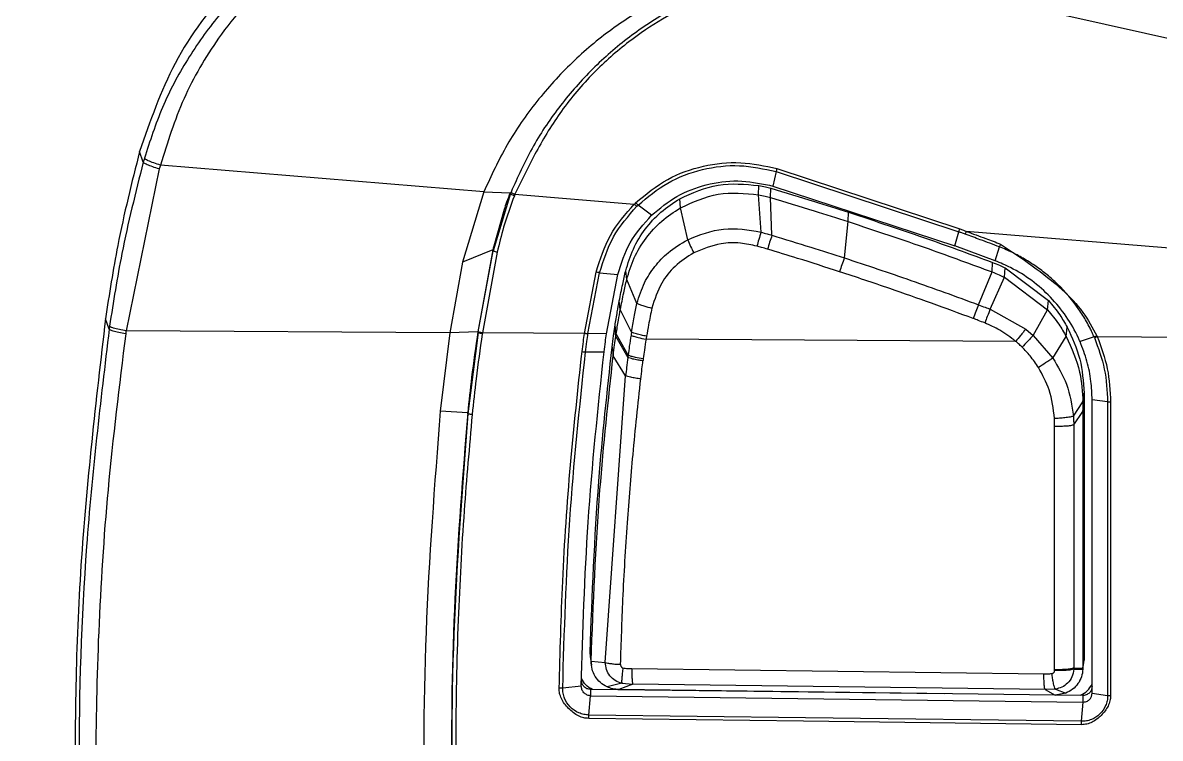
# Model space of a CAD drawing. Extents: x 527 to 611, y 788 to 934.
# Drawn here: x 571.488 to 573.957, y 806.515 to 808.068 of the extents above; entities that cross this region are included whole.
import ezdxf

# ---------------------------------------------------------------- set-up
doc = ezdxf.new("R2010")
doc.units = 0
doc.header["$MEASUREMENT"] = 0
doc.layers.add('1', color=4, linetype='Continuous')
doc.layers.add('GEOMETRY', color=4, linetype='Continuous', lineweight=25)

# ---------------------------------------------------------------- blocks, each defined once
blk = doc.blocks.new('2026_FLASH')
at = {"layer": 'GEOMETRY'}
for p, q in [((47.363, 4.6149), (46.1857, 4.8796)), ((44.6701, 4.452), (44.6623, 4.4755)), ((45.4096, 4.388), (44.7073, 4.4457)), ((44.705, 4.4375), (44.6329, 4.0858)), ((46.0441, 4.4316), (46.0372, 4.4)), ((46.044, 4.4316), (46.4406, 4.3007)), ((46.0457, 4.4382), (46.4427, 4.307)), ((46.0061, 4.3814), (46.0065, 4.4014)), ((46.0294, 4.4022), (46.0372, 4.4)), ((46.0372, 4.4), (46.4317, 4.2703)), ((45.4096, 4.388), (45.3629, 4.2348)), ((45.4096, 4.388), (45.4667, 4.3857)), ((45.4673, 4.3838), (45.4298, 4.2597)), ((45.4667, 4.3857), (45.4673, 4.3839)), ((45.477, 4.3824), (45.7361, 4.3611)), ((45.8362, 4.3529), (45.835, 4.3727)), ((46.0113, 4.3002), (46.0061, 4.3814)), ((46.0317, 4.3753), (46.0323, 4.3953)), ((46.0349, 4.2933), (46.0317, 4.3753)), ((45.4533, 4.3491), (45.4311, 4.27)), ((45.7418, 4.3562), (45.7445, 4.3588)), ((45.7737, 4.3369), (45.7444, 4.3588)), ((45.852, 4.2838), (45.8362, 4.3529)), ((46.1921, 4.2442), (46.2004, 4.323)), ((46.2004, 4.323), (46.2011, 4.3432)), ((46.4317, 4.2703), (46.4406, 4.3007)), ((47.0189, 4.2557), (46.4568, 4.3019)), ((45.4292, 4.2614), (45.3629, 4.2348)), ((45.4292, 4.2614), (45.3966, 4.0838)), ((45.3975, 4.0839), (45.4298, 4.2597)), ((45.4386, 4.2565), (45.4064, 4.0813)), ((45.4298, 4.2597), (45.4292, 4.2614)), ((46.5199, 4.2378), (46.4317, 4.2703)), ((46.5199, 4.2378), (46.5292, 4.2681)), ((45.3629, 4.2348), (45.3359, 4.0817)), ((46.513, 4.2137), (46.5138, 4.2345)), ((46.5399, 4.2021), (46.5409, 4.2229)), ((46.5409, 4.2229), (46.6352, 4.1517)), ((45.6279, 4.0799), (45.6533, 4.2134)), ((45.6356, 4.0799), (45.6608, 4.212)), ((45.6608, 4.212), (45.7002, 4.2081)), ((45.6756, 4.0793), (45.7002, 4.2081)), ((45.7197, 4.1972), (45.7175, 4.216)), ((46.4835, 4.1424), (46.513, 4.2137)), ((46.509, 4.1328), (46.5399, 4.2021)), ((46.5399, 4.2021), (46.6334, 4.1312)), ((45.7419, 4.1456), (45.7197, 4.1972)), ((45.7058, 4.1321), (45.7035, 4.151)), ((46.6334, 4.1312), (46.6352, 4.1517)), ((45.7301, 4.083), (45.7058, 4.1321)), ((46.509, 4.1328), (46.586, 4.0896)), ((46.6021, 4.0759), (46.6334, 4.1312)), ((44.5961, 4.0897), (44.5881, 4.1122)), ((45.3359, 4.0817), (44.6329, 4.0858)), ((45.3359, 4.0817), (45.3148, 3.9114)), ((45.3966, 4.0838), (45.3359, 4.0817)), ((45.3972, 4.0821), (45.3751, 3.9061)), ((45.3972, 4.0821), (45.3966, 4.0838)), ((45.3975, 4.0839), (45.3972, 4.0821)), ((45.6279, 4.0799), (45.4064, 4.0813)), ((45.6756, 4.0793), (45.6356, 4.0799)), ((45.696, 4.0739), (45.6939, 4.0941)), ((45.6968, 4.0795), (45.6943, 4.0972)), ((45.7228, 4.0334), (45.6968, 4.0795)), ((46.586, 4.0896), (46.6021, 4.0759)), ((46.6021, 4.0759), (46.6446, 4.0269)), ((46.6738, 4.0737), (46.6759, 4.094)), ((45.688, 4.0508), (45.6903, 4.0319)), ((45.696, 4.0739), (45.7221, 4.0282)), ((46.564, 4.0631), (45.7617, 4.0678)), ((46.6446, 4.0269), (46.6738, 4.0737)), ((46.7344, 4.0726), (46.7038, 4.0627)), ((46.7411, 4.0733), (46.9782, 4.0719)), ((45.6303, 4.0402), (45.6705, 4.0406)), ((45.7173, 3.9886), (45.6903, 4.0319)), ((45.7228, 4.0334), (45.7221, 4.0282)), ((45.6732, 3.3662), (45.7173, 3.9886)), ((46.6894, 3.9006), (46.71, 3.9316)), ((46.71, 3.9316), (46.7124, 3.9509)), ((46.71, 3.9316), (46.71, 3.9111)), ((46.71, 3.9111), (46.7124, 3.9304)), ((46.7124, 3.9509), (46.7124, 3.9304)), ((46.7124, 3.9304), (46.7125, 3.3737)), ((46.7637, 3.9317), (46.73, 3.9364)), ((46.73, 3.2992), (46.73, 3.9364)), ((46.7637, 3.9317), (46.7637, 3.2941)), ((46.7702, 3.9313), (46.7702, 3.2937)), ((45.3745, 3.9078), (45.3148, 3.9114)), ((45.3751, 3.9061), (45.3745, 3.9078)), ((46.6902, 3.8817), (46.71, 3.9111)), ((46.6487, 3.3501), (46.6487, 3.8782)), ((45.6424, 3.369), (45.64, 3.3883)), ((45.641, 3.3791), (45.64, 3.3883)), ((45.6404, 3.3793), (45.6429, 3.3599)), ((45.6424, 3.369), (45.6732, 3.3662)), ((46.7099, 3.3514), (46.7124, 3.3713)), ((46.71, 3.3538), (46.7125, 3.3737)), ((46.7125, 3.3737), (46.7124, 3.3713)), ((45.7306, 3.3527), (46.6253, 3.3412)), ((46.6487, 3.3485), (46.6487, 3.3501)), ((46.6902, 3.3537), (46.6901, 3.3515)), ((46.6901, 3.3515), (46.71, 3.3514)), ((46.6902, 3.3537), (46.71, 3.3538)), ((46.71, 3.3538), (46.7099, 3.3514)), ((45.6211, 3.3147), (45.5807, 3.3103)), ((45.7089, 3.3208), (45.6769, 3.3131)), ((45.7329, 3.3188), (45.7023, 3.3073)), ((45.7089, 3.3208), (45.7329, 3.3188)), ((46.628, 3.3073), (45.733, 3.3188)), ((45.6377, 3.252), (45.6411, 3.2938)), ((46.4086, 3.2982), (45.6411, 3.3075)), ((45.6411, 3.3075), (45.6411, 3.2938)), ((45.6411, 3.2938), (46.71, 3.2801)), ((46.65, 3.2951), (45.7023, 3.3073)), ((46.6502, 3.3084), (46.6281, 3.3073)), ((46.6281, 3.3073), (46.65, 3.2951)), ((46.6729, 3.2994), (46.65, 3.2951)), ((46.6502, 3.3084), (46.6729, 3.2994)), ((46.71, 3.2945), (46.6507, 3.2953)), ((46.71, 3.2945), (46.71, 3.2801)), ((46.73, 3.2992), (46.7637, 3.2941)), ((46.71, 3.2801), (46.7066, 3.2383))]:
    blk.add_line(p, q, dxfattribs=at)
at = {"layer": 'GEOMETRY', "flags": 128}
for points in [[(45.4064, 4.0813), (45.4063, 4.0802), (45.4062, 4.0794)], [(46.7404, 4.0749), (46.7408, 4.074), (46.7411, 4.0733)], [(46.7075, 3.2309), (46.1035, 3.2386), (45.6374, 3.2446)], [(46.7066, 3.2383), (46.108, 3.246), (45.6377, 3.252)]]:
    blk.add_lwpolyline(points, dxfattribs=at)
at = {"layer": 'GEOMETRY'}
for centre, radius, start, end in [((46.6141, 4.0931), 0.6128, 160.9342, 163.8878), ((46.8097, 4.0165), 0.6583, 159.7608, 162.5171), ((47.1998, 3.8472), 0.7748, 157.6022, 159.9583)]:
    blk.add_arc(centre, radius, start, end, dxfattribs=at)
for points, knots in [([(42.46, 5.3222), (42.5684, 5.4276), (42.758, 5.612), (42.9884, 5.8359), (43.1307, 5.9742), (43.2117, 6.0535), (43.2862, 6.1259), (43.3758, 6.2101), (43.5202, 6.3327), (43.7104, 6.4733), (43.9523, 6.6204), (44.206, 6.7451), (44.4702, 6.8468), (44.7423, 6.9243), (45.0192, 6.9767), (45.2275, 6.9977), (45.3676, 7.003), (45.434, 7.0043), (45.5056, 7.0047), (45.6463, 7.0048), (45.8612, 7.0046), (46.1427, 7.0048), (46.7056, 7.0049), (47.55, 7.0047), (49.0511, 7.0047), (50.6739, 7.0047), (52.175, 7.0047), (53.0194, 7.0047), (53.4607, 7.0047), (53.6718, 7.0047), (53.8125, 7.0047), (53.8761, 7.0047), (53.9231, 7.0047), (53.959, 7.0047), (53.9891, 7.0044), (54.0589, 7.0034), (54.1631, 6.9988), (54.3482, 6.9821), (54.5778, 6.946), (54.8484, 6.8786), (55.1124, 6.7875), (55.3672, 6.6733), (55.6104, 6.5372), (55.8409, 6.3798), (56.0216, 6.232), (56.1407, 6.1195), (56.1993, 6.0624), (56.2327, 6.0297), (56.2616, 6.0012), (56.3153, 5.9491), (56.4142, 5.8528), (56.5752, 5.6963), (56.7982, 5.4795), (57.0152, 5.2686), (57.2443, 5.0458), (57.5125, 4.7849), (58.0014, 4.3095), (58.4038, 3.9182), (58.672, 3.6573)], [0, 0, 0, 0, 0.025199, 0.044098, 0.053548, 0.058273, 0.062997, 0.070871, 0.078753, 0.09456, 0.110246, 0.125882, 0.141623, 0.157369, 0.172982, 0.188539, 0.192221, 0.196339, 0.199608, 0.204156, 0.219797, 0.235436, 0.251075, 0.313632, 0.376189, 0.501303, 0.584139, 0.626417, 0.642056, 0.657696, 0.661605, 0.665515, 0.668304, 0.669427, 0.6715, 0.673335, 0.681058, 0.68887, 0.704321, 0.719742, 0.735294, 0.750812, 0.766228, 0.781692, 0.797284, 0.805082, 0.80898, 0.810929, 0.812878, 0.815741, 0.82341, 0.835885, 0.853165, 0.875252, 0.886333, 0.906439, 0.937626, 1, 1, 1, 1]), ([(42.5468, 5.2329), (42.6821, 5.3645), (42.8173, 5.496), (43.0202, 5.6932), (43.0879, 5.759), (43.1725, 5.8413), (43.1894, 5.8577), (43.2232, 5.8907), (43.2401, 5.9071), (43.274, 5.9402), (43.2908, 5.9566), (43.316, 5.9812), (43.3244, 5.9893), (43.3412, 6.0056), (43.3496, 6.0137), (43.3912, 6.0537), (43.4245, 6.085), (43.4918, 6.1451), (43.5263, 6.1745), (43.5968, 6.2318), (43.6328, 6.2597), (43.7063, 6.3141), (43.7435, 6.3404), (43.9319, 6.467), (44.09, 6.5537), (44.338, 6.6624), (44.4224, 6.695), (44.5519, 6.7384), (44.5956, 6.7519), (44.6831, 6.7769), (44.7269, 6.7883), (44.947, 6.8404), (45.1245, 6.8662), (45.3259, 6.8769), (45.3483, 6.8778), (45.3933, 6.8792), (45.416, 6.8796), (45.4844, 6.8804), (45.5308, 6.8804), (45.6011, 6.8802), (45.6247, 6.8801), (45.6717, 6.8801), (45.7423, 6.88), (45.8127, 6.8801), (46.0472, 6.8803), (46.2349, 6.8803), (46.7978, 6.8803), (47.1731, 6.8803), (47.9238, 6.8802), (48.2991, 6.8802), (49.4251, 6.8802), (50.1758, 6.8802), (51.6771, 6.8802), (52.4277, 6.8801), (53.366, 6.8801), (53.5537, 6.8801), (53.7883, 6.8802), (53.8352, 6.8802), (53.8938, 6.8802), (53.9056, 6.8802), (53.929, 6.8802), (53.941, 6.8802), (53.9639, 6.8802), (53.9748, 6.8801), (53.9918, 6.8799), (53.9975, 6.8798), (54.0088, 6.8796), (54.0145, 6.8795), (54.0652, 6.8784), (54.1099, 6.8764), (54.1992, 6.8704), (54.2437, 6.8664), (54.465, 6.8416), (54.6393, 6.8064), (54.8534, 6.743), (54.896, 6.7294), (54.9809, 6.7001), (55.0233, 6.6844), (55.1485, 6.6349), (55.23, 6.5983), (55.4685, 6.4784), (55.6196, 6.3849), (55.7987, 6.2508), (55.8341, 6.2231), (55.9037, 6.166), (55.9379, 6.1367), (55.988, 6.0917), (56.0044, 6.0766), (56.0372, 6.0457), (56.0536, 6.03), (56.0867, 5.9978), (56.1035, 5.9814), (56.137, 5.9488), (56.1538, 5.9325), (56.4388, 5.6551), (56.7072, 5.3944), (57.5121, 4.6116), (58.0486, 4.0898), (58.5852, 3.5681)], [0, 0, 0, 0, 0.03125, 0.03125, 0.046875, 0.046875, 0.050781, 0.050781, 0.054687, 0.054687, 0.058594, 0.058594, 0.060547, 0.060547, 0.0625, 0.0625, 0.070312, 0.070312, 0.078125, 0.078125, 0.085937, 0.085937, 0.09375, 0.09375, 0.125, 0.125, 0.140625, 0.140625, 0.148437, 0.148437, 0.15625, 0.15625, 0.1875, 0.1875, 0.191406, 0.191406, 0.195312, 0.195312, 0.203125, 0.203125, 0.207031, 0.207031, 0.210937, 0.21875, 0.21875, 0.25, 0.25, 0.3125, 0.3125, 0.375, 0.375, 0.5, 0.5, 0.625, 0.625, 0.65625, 0.65625, 0.664063, 0.664063, 0.666016, 0.666016, 0.667969, 0.667969, 0.669922, 0.669922, 0.670898, 0.670898, 0.671875, 0.671875, 0.679688, 0.679688, 0.6875, 0.6875, 0.71875, 0.71875, 0.726563, 0.726563, 0.734375, 0.734375, 0.75, 0.75, 0.78125, 0.78125, 0.789063, 0.789063, 0.796875, 0.796875, 0.800781, 0.800781, 0.804688, 0.804688, 0.808594, 0.808594, 0.8125, 0.8125, 0.875, 0.875, 1, 1, 1, 1]), ([(58.5617, 3.5438), (58.3106, 3.788), (57.7579, 4.3255), (57.113, 4.9526), (56.6272, 5.4251), (56.3507, 5.6938), (56.1463, 5.893), (56.0194, 6.0159), (55.967, 6.0654), (55.9163, 6.1107), (55.8062, 6.2043), (55.6325, 6.3349), (55.3854, 6.4858), (55.1249, 6.6118), (54.8535, 6.7122), (54.646, 6.7667), (54.5095, 6.7942), (54.4462, 6.8055), (54.3828, 6.8154), (54.3192, 6.824), (54.2554, 6.8312), (54.1915, 6.837), (54.1274, 6.8415), (54.0632, 6.8445), (54.0106, 6.8461), (53.9547, 6.8461), (53.8803, 6.8462), (53.7605, 6.8463), (53.5953, 6.8463), (53.3847, 6.8464), (53.1286, 6.8464), (52.7113, 6.8464), (52.1737, 6.8464), (51.5568, 6.8464), (51.0173, 6.8464), (50.0094, 6.8464), (48.6997, 6.8464), (47.2547, 6.8464), (46.3868, 6.8464), (45.9364, 6.8464), (45.743, 6.8463), (45.6068, 6.8464), (45.5103, 6.8465), (45.4139, 6.8461), (45.2615, 6.8417), (45.0374, 6.8201), (44.7849, 6.7707), (44.5681, 6.71), (44.3862, 6.6459), (44.179, 6.5577), (43.9509, 6.4382), (43.7488, 6.3058), (43.5958, 6.1889), (43.5049, 6.1122), (43.4339, 6.0475), (43.3866, 6.0026), (43.3336, 5.9511), (43.264, 5.8833), (43.1034, 5.7272), (42.8543, 5.4848), (42.4749, 5.1159), (42.1985, 4.8472), (42.0332, 4.6863)], [0, 0, 0, 0, 0.0567867, 0.1250078, 0.1458425, 0.1666771, 0.1875117, 0.1921187, 0.1953245, 0.1991991, 0.2031373, 0.2187574, 0.2343819, 0.2499978, 0.2656034, 0.2812376, 0.2847156, 0.2881884, 0.2916576, 0.2951249, 0.2985919, 0.3020602, 0.3055314, 0.3090071, 0.3124889, 0.3140551, 0.3180756, 0.3245504, 0.3334795, 0.3448629, 0.3587007, 0.3749927, 0.4125235, 0.4458684, 0.4750274, 0.5000006, 0.609284, 0.687381, 0.7342918, 0.7500162, 0.7604151, 0.7656422, 0.7721002, 0.7760595, 0.7812678, 0.796818, 0.8125087, 0.8229079, 0.8333087, 0.8437546, 0.8593966, 0.8749938, 0.8828558, 0.8906185, 0.8942657, 0.8984312, 0.9011851, 0.9062441, 0.9141989, 0.9374961, 0.9625977, 1, 1, 1, 1]), ([(42.0332, 4.6863), (42.3849, 5.0284), (42.6459, 5.2822), (42.8375, 5.4685), (42.8571, 5.4876), (42.8948, 5.5242), (42.9129, 5.5419), (42.9654, 5.5929), (42.9977, 5.6243), (43.0867, 5.7109), (43.1355, 5.7583), (43.2119, 5.8326), (43.2394, 5.8594), (43.2649, 5.8842), (43.2707, 5.8899), (43.2771, 5.8961), (43.2769, 5.8959), (43.2787, 5.8976), (43.2801, 5.8989), (43.2869, 5.9056), (43.2922, 5.9107), (43.3074, 5.9255), (43.3166, 5.9346), (43.3419, 5.9592), (43.3554, 5.9722), (43.3705, 5.9869), (43.3747, 5.9909), (43.3813, 5.9974), (43.384, 5.9999), (43.3926, 6.0082), (43.3983, 6.0136), (43.4261, 6.0401), (43.447, 6.0595), (43.4859, 6.0947), (43.5039, 6.1106), (43.5415, 6.1429), (43.5606, 6.1588), (43.6573, 6.2376), (43.7393, 6.2979), (43.9083, 6.4092), (43.9955, 6.4605), (44.1754, 6.5543), (44.2684, 6.5969), (44.4567, 6.672), (44.5524, 6.7046), (44.7469, 6.7599), (44.8457, 6.7827), (45.0431, 6.8179), (45.1421, 6.8304), (45.2661, 6.8398), (45.2909, 6.8413), (45.3406, 6.8438), (45.3663, 6.8447), (45.401, 6.8455), (45.4081, 6.8456), (45.4224, 6.8459), (45.4297, 6.846), (45.4574, 6.8463), (45.4815, 6.8464), (45.5264, 6.8465), (45.5428, 6.8465), (45.5695, 6.8465), (45.5788, 6.8465), (45.5932, 6.8464), (45.5981, 6.8464), (45.6081, 6.8464), (45.6127, 6.8464), (45.6424, 6.8464), (45.6914, 6.8463), (45.8028, 6.8464), (45.8462, 6.8464), (45.8976, 6.8464), (45.8991, 6.8464), (45.9015, 6.8464), (45.9022, 6.8464), (45.9031, 6.8464), (45.9032, 6.8464), (45.9034, 6.8464), (45.9031, 6.8464), (45.9067, 6.8464), (45.9149, 6.8464), (45.9563, 6.8464), (46.0067, 6.8464), (46.3724, 6.8464), (47.0289, 6.8464), (48.5597, 6.8464), (49.1609, 6.8464), (50.0262, 6.8464), (50.2049, 6.8464), (50.4816, 6.8464), (50.5741, 6.8464), (50.7727, 6.8464), (50.8777, 6.8464), (51.4311, 6.8464), (51.9647, 6.8464), (52.6673, 6.8464), (52.7468, 6.8464), (52.8682, 6.8464), (52.9082, 6.8464), (52.9855, 6.8464), (53.0231, 6.8464), (53.2058, 6.8464), (53.3349, 6.8464), (53.6711, 6.8463), (53.827, 6.8463), (53.9585, 6.8461), (53.9853, 6.8461), (53.9975, 6.846), (53.9985, 6.846), (54.0001, 6.846), (54.0009, 6.846), (54.0033, 6.8459), (54.0048, 6.8459), (54.0127, 6.8458), (54.0189, 6.8456), (54.0503, 6.8449), (54.0753, 6.844), (54.1503, 6.8402), (54.2002, 6.8365), (54.3493, 6.8216), (54.4481, 6.8066), (54.7428, 6.7468), (54.9336, 6.6878), (55.3016, 6.532), (55.4764, 6.4364), (55.6827, 6.2949), (55.7232, 6.2655), (55.803, 6.2047), (55.8424, 6.1731), (55.8998, 6.1247), (55.9186, 6.1084), (55.9462, 6.0839), (55.9553, 6.0757), (55.9688, 6.0634), (55.9733, 6.0593), (55.9833, 6.0499), (55.9889, 6.0448), (56.0068, 6.0278), (56.0207, 6.0146), (56.0442, 5.9919), (56.0526, 5.9838), (56.0702, 5.9668), (56.0796, 5.9576), (56.1258, 5.9126), (56.1628, 5.8766), (56.3479, 5.6967), (56.496, 5.5527), (56.7181, 5.3367), (56.7921, 5.2647), (56.9402, 5.1207), (57.0137, 5.0492), (57.6606, 4.4202), (58.1526, 3.9417), (58.5617, 3.5438)], [0, 0, 0, 0, 0.000488, 0.000488, 0.000549, 0.000549, 0.00061, 0.00061, 0.000732, 0.000732, 0.000977, 0.000977, 0.001221, 0.001221, 0.001343, 0.001343, 0.001465, 0.001465, 0.001953, 0.001953, 0.003906, 0.003906, 0.007812, 0.007812, 0.015625, 0.015625, 0.019531, 0.019531, 0.023438, 0.023438, 0.03125, 0.03125, 0.0625, 0.0625, 0.09375, 0.09375, 0.125, 0.125, 0.25, 0.25, 0.375, 0.375, 0.5, 0.5, 0.625, 0.625, 0.75, 0.75, 0.875, 0.875, 0.90625, 0.90625, 0.9375, 0.9375, 0.945312, 0.945312, 0.953125, 0.953125, 0.96875, 0.96875, 0.976562, 0.976562, 0.980469, 0.980469, 0.982422, 0.982422, 0.984375, 0.984375, 0.992188, 0.992188, 0.996094, 0.996094, 0.996216, 0.996216, 0.996277, 0.996277, 0.996284, 0.996284, 0.996292, 0.996292, 0.996307, 0.996307, 0.996338, 0.996338, 0.99646, 0.99646, 0.996521, 0.996521, 0.996536, 0.996536, 0.996544, 0.996544, 0.996552, 0.996552, 0.996582, 0.996582, 0.996586, 0.996586, 0.996588, 0.996588, 0.99659, 0.99659, 0.996597, 0.996597, 0.996613, 0.996613, 0.99662, 0.99662, 0.996622, 0.996622, 0.996624, 0.996624, 0.996628, 0.996628, 0.996643, 0.996643, 0.996704, 0.996704, 0.996826, 0.996826, 0.99707, 0.99707, 0.997559, 0.997559, 0.998047, 0.998047, 0.998169, 0.998169, 0.998291, 0.998291, 0.998352, 0.998352, 0.998383, 0.998383, 0.998398, 0.998398, 0.998413, 0.998413, 0.998444, 0.998444, 0.998459, 0.998459, 0.998474, 0.998474, 0.998535, 0.998535, 0.998779, 0.998779, 0.998901, 0.998901, 0.999023, 0.999023, 1, 1, 1, 1]), ([(45.3262, 5.0989), (45.2702, 5.0837), (45.156, 5.0529), (44.9987, 4.9635), (44.8529, 4.837), (44.7309, 4.6733), (44.6849, 4.5407), (44.6623, 4.4755)], [0, 0, 0, 0, 0.18075, 0.368595, 0.559808, 0.783697, 1, 1, 1, 1]), ([(45.328, 5.0685), (45.2898, 5.059), (45.2134, 5.04), (45.1052, 4.9923), (45.0042, 4.9314), (44.9126, 4.8573), (44.8318, 4.7716), (44.764, 4.6757), (44.7087, 4.5719), (44.6846, 4.4977), (44.6725, 4.4606)], [0, 0, 0, 0, 0.124974, 0.249962, 0.374942, 0.499947, 0.624963, 0.749971, 0.874971, 1, 1, 1, 1]), ([(45.3338, 5.0324), (45.2968, 5.0231), (45.2281, 5.0058), (45.1486, 4.9745), (45.0943, 4.9485), (45.0597, 4.9298), (45.0293, 4.9113), (44.9909, 4.8852), (44.9429, 4.8465), (44.8857, 4.7896), (44.8197, 4.7055), (44.753, 4.5914), (44.7226, 4.4945), (44.7073, 4.4457)], [0, 0, 0, 0, 0.125407, 0.233242, 0.280715, 0.323949, 0.362995, 0.397906, 0.477419, 0.565962, 0.663957, 0.830667, 1, 1, 1, 1]), ([(46.0747, 4.8949), (46.0419, 4.8895), (45.9748, 4.8784), (45.8758, 4.846), (45.7783, 4.8008), (45.685, 4.7417), (45.5989, 4.6694), (45.5227, 4.5852), (45.4575, 4.4913), (45.4255, 4.4224), (45.4096, 4.388)], [0, 0, 0, 0, 0.1134192, 0.2318789, 0.3545195, 0.4804121, 0.6087699, 0.7387333, 0.8694793, 1, 1, 1, 1]), ([(46.1078, 4.8788), (46.0729, 4.8731), (46.003, 4.8615), (45.9024, 4.8269), (45.8071, 4.7803), (45.719, 4.7213), (45.6395, 4.6513), (45.5704, 4.5713), (45.5115, 4.4833), (45.4829, 4.4192), (45.4686, 4.3872)], [0, 0, 0, 0, 0.124976, 0.249947, 0.374921, 0.499959, 0.624974, 0.749961, 0.874969, 1, 1, 1, 1]), ([(46.1085, 4.8698), (46.1017, 4.8683), (46.087, 4.865), (46.0633, 4.8596), (46.0361, 4.8532), (45.9936, 4.8425), (45.9537, 4.8309), (45.9066, 4.815), (45.859, 4.7959), (45.7935, 4.7619), (45.7195, 4.712), (45.6447, 4.6458), (45.5766, 4.5657), (45.522, 4.4756), (45.492, 4.4135), (45.477, 4.3825)], [0, 0, 0, 0, 0.024822, 0.053864, 0.087118, 0.12457, 0.210677, 0.235676, 0.302437, 0.3942, 0.499364, 0.621862, 0.751417, 0.875812, 1, 1, 1, 1]), ([(44.6623, 4.4755), (44.6452, 4.4077), (44.615, 4.2877), (44.5963, 4.1654), (44.5881, 4.1122)], [0, 0, 0, 0, 0.564636, 1, 1, 1, 1]), ([(44.6701, 4.452), (44.6535, 4.3862), (44.6238, 4.2686), (44.6052, 4.1488), (44.597, 4.0961)], [0, 0, 0, 0, 0.559991, 1, 1, 1, 1]), ([(44.6725, 4.4606), (44.672, 4.459), (44.6712, 4.4561), (44.6704, 4.4533), (44.6701, 4.452)], [0, 0, 0, 0, 0.559998, 1, 1, 1, 1]), ([(44.705, 4.4375), (44.7001, 4.4389), (44.6899, 4.4419), (44.6786, 4.4463), (44.6717, 4.4498), (44.6706, 4.4513), (44.6701, 4.452)], [0, 0, 0, 0, 0.271978, 0.561918, 0.787936, 1, 1, 1, 1]), ([(44.7073, 4.4457), (44.7024, 4.4472), (44.6923, 4.4503), (44.681, 4.4549), (44.6741, 4.4584), (44.673, 4.4599), (44.6725, 4.4606)], [0, 0, 0, 0, 0.272031, 0.561974, 0.787967, 1, 1, 1, 1]), ([(44.7073, 4.4457), (44.7069, 4.4442), (44.7061, 4.4414), (44.7054, 4.4387), (44.705, 4.4375)], [0, 0, 0, 0, 0.558616, 1, 1, 1, 1]), ([(45.739, 4.3638), (45.7614, 4.3823), (45.805, 4.4183), (45.885, 4.4461), (45.9667, 4.4553), (46.0196, 4.4438), (46.0457, 4.4382)], [0, 0, 0, 0, 0.262957, 0.512818, 0.759313, 1, 1, 1, 1]), ([(45.7444, 4.3589), (45.7651, 4.3761), (45.8065, 4.4106), (45.8832, 4.4389), (45.9645, 4.449), (46.0175, 4.4374), (46.044, 4.4316)], [0, 0, 0, 0, 0.250035, 0.499983, 0.749898, 1, 1, 1, 1]), ([(46.0457, 4.4382), (46.0453, 4.4367), (46.0446, 4.4342), (46.0442, 4.4324), (46.044, 4.4316)], [0, 0, 0, 0, 0.559993, 1, 1, 1, 1]), ([(45.835, 4.3727), (45.8622, 4.385), (45.9166, 4.4098), (45.9765, 4.4042), (46.0065, 4.4014)], [0, 0, 0, 0, 0.499808, 1, 1, 1, 1]), ([(46.0065, 4.4014), (46.0114, 4.4004), (46.02, 4.3987), (46.0286, 4.3963), (46.0323, 4.3953)], [0, 0, 0, 0, 0.561843, 1, 1, 1, 1]), ([(45.4757, 4.3792), (45.4674, 4.3566), (45.4526, 4.3164), (45.4429, 4.2747), (45.4386, 4.2565)], [0, 0, 0, 0, 0.56324, 1, 1, 1, 1]), ([(45.4667, 4.3857), (45.4641, 4.3789), (45.4594, 4.3668), (45.4552, 4.3545), (45.4533, 4.3491)], [0, 0, 0, 0, 0.561431, 1, 1, 1, 1]), ([(45.4686, 4.3872), (45.4684, 4.3865), (45.4679, 4.3854), (45.4675, 4.3843), (45.4673, 4.3838)], [0, 0, 0, 0, 0.559999, 1, 1, 1, 1]), ([(45.4757, 4.3791), (45.4745, 4.3796), (45.472, 4.3807), (45.4693, 4.3821), (45.4677, 4.3832), (45.4674, 4.3836), (45.4673, 4.3838)], [0, 0, 0, 0, 0.272007, 0.561954, 0.78796, 1, 1, 1, 1]), ([(45.4686, 4.3871), (45.4688, 4.3869), (45.4692, 4.3863), (45.4714, 4.385), (45.4741, 4.3836), (45.476, 4.3828), (45.477, 4.3824)], [0, 0, 0, 0, 0.272027, 0.561976, 0.787973, 1, 1, 1, 1]), ([(45.477, 4.3824), (45.4767, 4.3818), (45.4763, 4.3808), (45.4759, 4.3797), (45.4757, 4.3792)], [0, 0, 0, 0, 0.559595, 1, 1, 1, 1]), ([(45.7175, 4.216), (45.7223, 4.2321), (45.732, 4.2643), (45.7587, 4.3073), (45.7926, 4.3451), (45.8209, 4.3635), (45.835, 4.3727)], [0, 0, 0, 0, 0.24996, 0.499348, 0.749893, 1, 1, 1, 1]), ([(45.8362, 4.3529), (45.8631, 4.3652), (45.9171, 4.3898), (45.9764, 4.3842), (46.0061, 4.3814)], [0, 0, 0, 0, 0.499808, 1, 1, 1, 1]), ([(46.0061, 4.3814), (46.0109, 4.3805), (46.0195, 4.3787), (46.028, 4.3763), (46.0317, 4.3753)], [0, 0, 0, 0, 0.560414, 1, 1, 1, 1]), ([(46.0317, 4.3753), (46.0633, 4.3658), (46.1197, 4.3488), (46.1757, 4.3309), (46.2004, 4.323)], [0, 0, 0, 0, 0.559999, 1, 1, 1, 1]), ([(46.0323, 4.3953), (46.0639, 4.3858), (46.1203, 4.369), (46.1764, 4.3511), (46.2011, 4.3432)], [0, 0, 0, 0, 0.560032, 1, 1, 1, 1]), ([(45.6533, 4.2134), (45.6619, 4.2409), (45.6791, 4.296), (45.7172, 4.3393), (45.7362, 4.3611)], [0, 0, 0, 0, 0.498855, 1, 1, 1, 1]), ([(45.6608, 4.212), (45.6692, 4.2389), (45.6861, 4.2927), (45.7231, 4.335), (45.7417, 4.3562)], [0, 0, 0, 0, 0.499845, 1, 1, 1, 1]), ([(45.7197, 4.1972), (45.7245, 4.2132), (45.7341, 4.2452), (45.7606, 4.288), (45.7942, 4.3255), (45.8222, 4.3438), (45.8362, 4.3529)], [0, 0, 0, 0, 0.249999, 0.500014, 0.750013, 1, 1, 1, 1]), ([(45.7361, 4.3611), (45.7373, 4.36), (45.7393, 4.358), (45.741, 4.3567), (45.7417, 4.3562)], [0, 0, 0, 0, 0.560003, 1, 1, 1, 1]), ([(45.7362, 4.3611), (45.7367, 4.3616), (45.7376, 4.3625), (45.7386, 4.3634), (45.739, 4.3638)], [0, 0, 0, 0, 0.559895, 1, 1, 1, 1]), ([(45.7445, 4.3589), (45.7435, 4.3596), (45.7418, 4.361), (45.7398, 4.363), (45.739, 4.3639)], [0, 0, 0, 0, 0.559999, 1, 1, 1, 1]), ([(45.7002, 4.2081), (45.7078, 4.232), (45.723, 4.2803), (45.7567, 4.318), (45.7737, 4.3369)], [0, 0, 0, 0, 0.4958605, 1, 1, 1, 1]), ([(46.2004, 4.323), (46.2591, 4.3035), (46.3639, 4.2689), (46.4674, 4.2306), (46.513, 4.2137)], [0, 0, 0, 0, 0.559998, 1, 1, 1, 1]), ([(46.2011, 4.3432), (46.2598, 4.3239), (46.3646, 4.2894), (46.4682, 4.2513), (46.5138, 4.2345)], [0, 0, 0, 0, 0.560037, 1, 1, 1, 1]), ([(45.852, 4.2838), (45.8776, 4.2939), (45.9289, 4.3141), (45.9838, 4.3049), (46.0113, 4.3002)], [0, 0, 0, 0, 0.497611, 1, 1, 1, 1]), ([(46.0113, 4.3002), (46.0097, 4.2951), (46.0067, 4.2859), (46.0037, 4.2747), (46.0023, 4.2698)], [0, 0, 0, 0, 0.56, 1, 1, 1, 1]), ([(46.0113, 4.3002), (46.0157, 4.2989), (46.0236, 4.2966), (46.0314, 4.2943), (46.0349, 4.2933)], [0, 0, 0, 0, 0.559031, 1, 1, 1, 1]), ([(46.4406, 4.3007), (46.4409, 4.3017), (46.4415, 4.3035), (46.4423, 4.3059), (46.4427, 4.307)], [0, 0, 0, 0, 0.559747, 1, 1, 1, 1]), ([(46.4547, 4.2956), (46.4521, 4.2966), (46.4474, 4.2983), (46.4427, 4.3), (46.4406, 4.3007)], [0, 0, 0, 0, 0.560594, 1, 1, 1, 1]), ([(46.4427, 4.307), (46.4453, 4.306), (46.45, 4.3043), (46.4547, 4.3026), (46.4568, 4.3019)], [0, 0, 0, 0, 0.559803, 1, 1, 1, 1]), ([(46.4547, 4.2956), (46.455, 4.2966), (46.4556, 4.2984), (46.4564, 4.3008), (46.4568, 4.3019)], [0, 0, 0, 0, 0.559979, 1, 1, 1, 1]), ([(46.4568, 4.3019), (46.4709, 4.2967), (46.4958, 4.2876), (46.5206, 4.2783), (46.5314, 4.2743)], [0, 0, 0, 0, 0.567113, 1, 1, 1, 1]), ([(45.7419, 4.1456), (45.7467, 4.1608), (45.7556, 4.1893), (45.7799, 4.2261), (45.8106, 4.2591), (45.8374, 4.2751), (45.852, 4.2838)], [0, 0, 0, 0, 0.263034, 0.491488, 0.72156, 1, 1, 1, 1]), ([(45.852, 4.2838), (45.8539, 4.279), (45.8574, 4.2703), (45.8628, 4.2599), (45.8652, 4.2553)], [0, 0, 0, 0, 0.56, 1, 1, 1, 1]), ([(46.0023, 4.2698), (45.9904, 4.2724), (45.9648, 4.2779), (45.917, 4.2765), (45.8846, 4.2632), (45.8652, 4.2553)], [0, 0, 0, 0, 0.258122, 0.555312, 1, 1, 1, 1]), ([(46.0349, 4.2933), (46.063, 4.2848), (46.1156, 4.2689), (46.1678, 4.252), (46.1921, 4.2442)], [0, 0, 0, 0, 0.535465, 1, 1, 1, 1]), ([(46.5292, 4.2681), (46.5152, 4.2733), (46.4905, 4.2826), (46.4656, 4.2917), (46.4547, 4.2956)], [0, 0, 0, 0, 0.563034, 1, 1, 1, 1]), ([(46.5292, 4.2681), (46.5295, 4.269), (46.5301, 4.2708), (46.531, 4.2732), (46.5314, 4.2743)], [0, 0, 0, 0, 0.559981, 1, 1, 1, 1]), ([(46.5314, 4.2743), (46.5777, 4.2432), (46.6423, 4.1999), (46.7113, 4.1295), (46.731, 4.0924), (46.7404, 4.0749)], [0, 0, 0, 0, 0.570459, 0.796297, 1, 1, 1, 1]), ([(45.4311, 4.27), (45.4307, 4.2684), (45.4301, 4.2655), (45.4295, 4.2627), (45.4292, 4.2614)], [0, 0, 0, 0, 0.560914, 1, 1, 1, 1]), ([(45.4386, 4.2565), (45.4374, 4.2568), (45.4348, 4.2574), (45.432, 4.2584), (45.4302, 4.2591), (45.4299, 4.2595), (45.4298, 4.2597)], [0, 0, 0, 0, 0.27199, 0.561939, 0.787952, 1, 1, 1, 1]), ([(45.8652, 4.2553), (45.8511, 4.2462), (45.8239, 4.2287), (45.7909, 4.1875), (45.7802, 4.154), (45.7743, 4.1354)], [0, 0, 0, 0, 0.323697, 0.623628, 1, 1, 1, 1]), ([(46.0254, 4.2632), (46.0211, 4.2645), (46.0134, 4.2667), (46.0057, 4.2689), (46.0023, 4.2698)], [0, 0, 0, 0, 0.561035, 1, 1, 1, 1]), ([(46.1818, 4.2142), (46.1514, 4.224), (46.0994, 4.2408), (46.0471, 4.2566), (46.0254, 4.2632)], [0, 0, 0, 0, 0.584533, 1, 1, 1, 1]), ([(46.7344, 4.0726), (46.733, 4.0759), (46.7302, 4.0824), (46.7247, 4.0937), (46.7156, 4.1106), (46.6944, 4.1443), (46.6655, 4.1784), (46.6326, 4.2077), (46.6088, 4.2257), (46.5836, 4.2419), (46.5572, 4.2563), (46.5386, 4.2641), (46.5292, 4.2681)], [0, 0, 0, 0, 0.037471, 0.073002, 0.130161, 0.235563, 0.484324, 0.586947, 0.689662, 0.792361, 0.894925, 1, 1, 1, 1]), ([(46.1921, 4.2442), (46.2404, 4.2282), (46.338, 4.1959), (46.4346, 4.1604), (46.4835, 4.1424)], [0, 0, 0, 0, 0.494312, 1, 1, 1, 1]), ([(46.5138, 4.2345), (46.5189, 4.2325), (46.5281, 4.229), (46.537, 4.2247), (46.5409, 4.2229)], [0, 0, 0, 0, 0.558741, 1, 1, 1, 1]), ([(46.7038, 4.0627), (46.7026, 4.0652), (46.687, 4.1006), (46.6437, 4.163), (46.5752, 4.2147), (46.531, 4.2332), (46.5199, 4.2378)], [0, 0, 0, 0, 0.032489, 0.446518, 0.860694, 1, 1, 1, 1]), ([(45.6608, 4.212), (45.6595, 4.2122), (45.6573, 4.2125), (45.6545, 4.2131), (45.6533, 4.2134)], [0, 0, 0, 0, 0.560003, 1, 1, 1, 1]), ([(45.7035, 4.151), (45.7059, 4.1632), (45.7102, 4.1849), (45.7152, 4.2065), (45.7175, 4.216)], [0, 0, 0, 0, 0.560023, 1, 1, 1, 1]), ([(46.4719, 4.1127), (46.4117, 4.1348), (46.3155, 4.1701), (46.2183, 4.2022), (46.1818, 4.2142)], [0, 0, 0, 0, 0.625673, 1, 1, 1, 1]), ([(46.513, 4.2137), (46.5181, 4.2117), (46.5272, 4.2081), (46.536, 4.2039), (46.5399, 4.2021)], [0, 0, 0, 0, 0.5596779, 1, 1, 1, 1]), ([(45.7058, 4.1321), (45.7082, 4.1443), (45.7125, 4.1661), (45.7175, 4.1877), (45.7197, 4.1972)], [0, 0, 0, 0, 0.559999, 1, 1, 1, 1]), ([(45.6943, 4.0972), (45.6959, 4.1073), (45.6987, 4.1252), (45.7021, 4.1431), (45.7035, 4.151)], [0, 0, 0, 0, 0.560265, 1, 1, 1, 1]), ([(46.6352, 4.1517), (46.6437, 4.1415), (46.6589, 4.1234), (46.6707, 4.1029), (46.6759, 4.094)], [0, 0, 0, 0, 0.560031, 1, 1, 1, 1]), ([(45.6968, 4.0795), (45.6984, 4.0894), (45.7011, 4.1069), (45.7044, 4.1244), (45.7058, 4.1321)], [0, 0, 0, 0, 0.5599968, 1, 1, 1, 1]), ([(45.7301, 4.083), (45.732, 4.094), (45.7355, 4.1149), (45.7398, 4.1357), (45.7419, 4.1456)], [0, 0, 0, 0, 0.524439, 1, 1, 1, 1]), ([(45.7419, 4.1456), (45.7437, 4.1447), (45.7474, 4.1429), (45.7582, 4.1393), (45.7682, 4.1368), (45.7743, 4.1354)], [0, 0, 0, 0, 0.276309, 0.562836, 1, 1, 1, 1]), ([(45.7743, 4.1354), (45.7718, 4.1233), (45.7677, 4.103), (45.7642, 4.0825), (45.7628, 4.0743)], [0, 0, 0, 0, 0.595569, 1, 1, 1, 1]), ([(46.4835, 4.1424), (46.4882, 4.1406), (46.4968, 4.1374), (46.5053, 4.1342), (46.509, 4.1328)], [0, 0, 0, 0, 0.5590265, 1, 1, 1, 1]), ([(46.509, 4.1328), (46.5069, 4.1278), (46.503, 4.1187), (46.4987, 4.1079), (46.4969, 4.1031)], [0, 0, 0, 0, 0.5599992, 1, 1, 1, 1]), ([(46.6334, 4.1312), (46.6418, 4.1211), (46.6569, 4.103), (46.6686, 4.0827), (46.6738, 4.0737)], [0, 0, 0, 0, 0.5603271, 1, 1, 1, 1]), ([(44.5881, 4.1122), (44.5674, 3.934), (44.5264, 3.5825), (44.5183, 3.09), (44.5374, 2.6362), (44.5711, 2.3586), (44.5881, 2.2183)], [0, 0, 0, 0, 0.283158, 0.558604, 0.776831, 1, 1, 1, 1]), ([(46.4969, 4.1031), (46.4922, 4.1049), (46.4839, 4.1082), (46.4756, 4.1113), (46.4719, 4.1127)], [0, 0, 0, 0, 0.560807, 1, 1, 1, 1]), ([(46.564, 4.0631), (46.5528, 4.0717), (46.532, 4.0876), (46.508, 4.0982), (46.4969, 4.1031)], [0, 0, 0, 0, 0.536306, 1, 1, 1, 1]), ([(44.5961, 4.0897), (44.5774, 3.9326), (44.54, 3.6184), (44.5259, 3.1438), (44.54, 2.6692), (44.5774, 2.3551), (44.5961, 2.198)], [0, 0, 0, 0, 0.250007, 0.500002, 0.749995, 1, 1, 1, 1]), ([(44.632, 4.0795), (44.618, 3.9668), (44.5913, 3.7517), (44.5715, 3.4376), (44.5649, 3.1388), (44.5715, 2.8399), (44.5912, 2.5257), (44.618, 2.3105), (44.632, 2.1976)], [0, 0, 0, 0, 0.180491, 0.34435, 0.499891, 0.655456, 0.819386, 1, 1, 1, 1]), ([(44.597, 4.0961), (44.5968, 4.0949), (44.5965, 4.0928), (44.5962, 4.0906), (44.5961, 4.0897)], [0, 0, 0, 0, 0.56, 1, 1, 1, 1]), ([(44.632, 4.0795), (44.627, 4.0804), (44.6165, 4.0821), (44.6049, 4.0851), (44.5978, 4.0877), (44.5967, 4.0891), (44.5961, 4.0897)], [0, 0, 0, 0, 0.271989, 0.561959, 0.787978, 1, 1, 1, 1]), ([(44.6329, 4.0858), (44.6279, 4.0867), (44.6174, 4.0884), (44.6058, 4.0915), (44.5987, 4.0941), (44.5976, 4.0954), (44.597, 4.0961)], [0, 0, 0, 0, 0.272003, 0.561962, 0.787972, 1, 1, 1, 1]), ([(44.6329, 4.0858), (44.6327, 4.0847), (44.6324, 4.0826), (44.6322, 4.0805), (44.632, 4.0795)], [0, 0, 0, 0, 0.5602833, 1, 1, 1, 1]), ([(45.3966, 4.0838), (45.3918, 4.0508), (45.3832, 3.9923), (45.3772, 3.9334), (45.3745, 3.9078)], [0, 0, 0, 0, 0.564354, 1, 1, 1, 1]), ([(45.4061, 4.0794), (45.4014, 4.0469), (45.3929, 3.9885), (45.3868, 3.9299), (45.3842, 3.904)], [0, 0, 0, 0, 0.558506, 1, 1, 1, 1]), ([(45.4061, 4.0794), (45.4049, 4.0797), (45.4023, 4.0801), (45.3994, 4.0809), (45.3976, 4.0816), (45.3973, 4.0819), (45.3972, 4.0821)], [0, 0, 0, 0, 0.272005, 0.561967, 0.787976, 1, 1, 1, 1]), ([(45.4064, 4.0813), (45.4052, 4.0815), (45.4026, 4.082), (45.3997, 4.0828), (45.3979, 4.0835), (45.3976, 4.0838), (45.3975, 4.084)], [0, 0, 0, 0, 0.271964, 0.56188, 0.787899, 1, 1, 1, 1]), ([(45.6227, 4.0408), (45.6236, 4.0481), (45.6252, 4.0612), (45.6271, 4.0742), (45.6279, 4.0799)], [0, 0, 0, 0, 0.56001, 1, 1, 1, 1]), ([(45.6356, 4.0799), (45.635, 4.0798), (45.634, 4.0797), (45.632, 4.0797), (45.63, 4.0798), (45.6286, 4.0799), (45.6279, 4.0799)], [0, 0, 0, 0, 0.2472939, 0.4999971, 0.7527017, 1, 1, 1, 1]), ([(45.6303, 4.0402), (45.6312, 4.0476), (45.6329, 4.0609), (45.6348, 4.0741), (45.6356, 4.0799)], [0, 0, 0, 0, 0.559993, 1, 1, 1, 1]), ([(45.6705, 4.0406), (45.6714, 4.0478), (45.673, 4.0607), (45.6748, 4.0736), (45.6756, 4.0793)], [0, 0, 0, 0, 0.559781, 1, 1, 1, 1]), ([(45.688, 4.0508), (45.689, 4.0589), (45.6908, 4.0734), (45.6929, 4.0878), (45.6939, 4.0941)], [0, 0, 0, 0, 0.559602, 1, 1, 1, 1]), ([(45.6939, 4.0941), (45.694, 4.0947), (45.6941, 4.0957), (45.6943, 4.0967), (45.6943, 4.0972)], [0, 0, 0, 0, 0.56, 1, 1, 1, 1]), ([(45.696, 4.074), (45.6961, 4.075), (45.6964, 4.0769), (45.6967, 4.0787), (45.6968, 4.0795)], [0, 0, 0, 0, 0.56, 1, 1, 1, 1]), ([(45.729, 4.0764), (45.7277, 4.0684), (45.7255, 4.0541), (45.7236, 4.0398), (45.7227, 4.0335)], [0, 0, 0, 0, 0.55999, 1, 1, 1, 1]), ([(45.7301, 4.083), (45.7299, 4.0818), (45.7295, 4.0796), (45.7292, 4.0774), (45.729, 4.0764)], [0, 0, 0, 0, 0.559982, 1, 1, 1, 1]), ([(45.729, 4.0764), (45.7308, 4.0756), (45.7346, 4.074), (45.7455, 4.0709), (45.7556, 4.069), (45.7617, 4.0678)], [0, 0, 0, 0, 0.276312, 0.562838, 1, 1, 1, 1]), ([(45.7628, 4.0743), (45.7589, 4.075), (45.7511, 4.0765), (45.7386, 4.0796), (45.7333, 4.0817), (45.7301, 4.083)], [0, 0, 0, 0, 0.2763092, 0.5628359, 1, 1, 1, 1]), ([(46.586, 4.0896), (46.5843, 4.0875), (46.5809, 4.0834), (46.5734, 4.0743), (46.5676, 4.0673), (46.564, 4.0631)], [0, 0, 0, 0, 0.2772219, 0.5621399, 1, 1, 1, 1]), ([(46.6021, 4.0759), (46.6003, 4.074), (46.5966, 4.0701), (46.5883, 4.0614), (46.5818, 4.0547), (46.5778, 4.0506)], [0, 0, 0, 0, 0.277078, 0.562252, 1, 1, 1, 1]), ([(46.6759, 4.094), (46.6865, 4.0712), (46.7076, 4.0256), (46.7108, 3.9758), (46.7124, 3.9509)], [0, 0, 0, 0, 0.500699, 1, 1, 1, 1]), ([(46.7404, 4.0749), (46.7393, 4.0744), (46.737, 4.0735), (46.7352, 4.0729), (46.7344, 4.0726)], [0, 0, 0, 0, 0.501002, 1, 1, 1, 1]), ([(45.64, 3.3883), (45.6448, 3.5124), (45.6534, 3.7338), (45.6774, 3.9539), (45.688, 4.0508)], [0, 0, 0, 0, 0.559981, 1, 1, 1, 1]), ([(45.6903, 4.0319), (45.6913, 4.0398), (45.693, 4.0538), (45.6951, 4.0678), (45.696, 4.0739)], [0, 0, 0, 0, 0.559998, 1, 1, 1, 1]), ([(45.7617, 4.0678), (45.7605, 4.06), (45.7583, 4.046), (45.7565, 4.032), (45.7556, 4.0259)], [0, 0, 0, 0, 0.55999, 1, 1, 1, 1]), ([(45.7628, 4.0743), (45.7626, 4.0731), (45.7622, 4.0709), (45.7619, 4.0687), (45.7617, 4.0678)], [0, 0, 0, 0, 0.561208, 1, 1, 1, 1]), ([(46.5778, 4.0506), (46.5753, 4.053), (46.5708, 4.0573), (46.5661, 4.0613), (46.564, 4.0631)], [0, 0, 0, 0, 0.558048, 1, 1, 1, 1]), ([(46.6134, 4.0064), (46.6077, 4.0149), (46.5971, 4.0307), (46.5839, 4.0444), (46.5778, 4.0506)], [0, 0, 0, 0, 0.542129, 1, 1, 1, 1]), ([(46.6738, 4.0737), (46.6854, 4.0483), (46.706, 4.0028), (46.7088, 3.9533), (46.71, 3.9316)], [0, 0, 0, 0, 0.559697, 1, 1, 1, 1]), ([(46.73, 3.9364), (46.7295, 3.9497), (46.7284, 3.9778), (46.7199, 4.0205), (46.7092, 4.0485), (46.7038, 4.0627)], [0, 0, 0, 0, 0.308682, 0.650875, 1, 1, 1, 1]), ([(46.7351, 4.0711), (46.736, 4.0714), (46.7378, 4.072), (46.7401, 4.0729), (46.7411, 4.0733)], [0, 0, 0, 0, 0.559841, 1, 1, 1, 1]), ([(46.7351, 4.0711), (46.7434, 4.0485), (46.76, 4.0034), (46.7625, 3.9556), (46.7637, 3.9317)], [0, 0, 0, 0, 0.499978, 1, 1, 1, 1]), ([(46.7411, 4.0733), (46.7495, 4.0504), (46.7665, 4.0044), (46.769, 3.9556), (46.7702, 3.9313)], [0, 0, 0, 0, 0.499761, 1, 1, 1, 1]), ([(45.573, 3.3102), (45.5751, 3.3877), (45.5795, 3.5496), (45.5958, 3.7933), (45.6138, 3.959), (45.6227, 4.0408)], [0, 0, 0, 0, 0.317675, 0.663208, 1, 1, 1, 1]), ([(45.5807, 3.3103), (45.5843, 3.4323), (45.5916, 3.6762), (45.6174, 3.9189), (45.6303, 4.0402)], [0, 0, 0, 0, 0.500009, 1, 1, 1, 1]), ([(45.6211, 3.3147), (45.6246, 3.4335), (45.6318, 3.6761), (45.6574, 3.9175), (45.6705, 4.0406)], [0, 0, 0, 0, 0.489807, 1, 1, 1, 1]), ([(45.6227, 4.0408), (45.6243, 4.0406), (45.6271, 4.0403), (45.6294, 4.0402), (45.6303, 4.0402)], [0, 0, 0, 0, 0.560005, 1, 1, 1, 1]), ([(45.6424, 3.369), (45.6472, 3.493), (45.6558, 3.7145), (45.6798, 3.9349), (45.6903, 4.0319)], [0, 0, 0, 0, 0.559998, 1, 1, 1, 1]), ([(45.7221, 4.0282), (45.7212, 4.0208), (45.7195, 4.0076), (45.718, 3.9944), (45.7173, 3.9886)], [0, 0, 0, 0, 0.560167, 1, 1, 1, 1]), ([(45.755, 4.0208), (45.7511, 4.0213), (45.7432, 4.0225), (45.7306, 4.0251), (45.7253, 4.027), (45.7221, 4.0282)], [0, 0, 0, 0, 0.276313, 0.562834, 1, 1, 1, 1]), ([(45.7227, 4.0335), (45.7246, 4.0327), (45.7284, 4.0313), (45.7393, 4.0285), (45.7495, 4.0269), (45.7556, 4.0259)], [0, 0, 0, 0, 0.276312, 0.562834, 1, 1, 1, 1]), ([(45.7556, 4.0259), (45.7555, 4.0249), (45.7553, 4.0232), (45.7551, 4.0215), (45.755, 4.0208)], [0, 0, 0, 0, 0.559972, 1, 1, 1, 1]), ([(46.6446, 4.0269), (46.6424, 4.0253), (46.6381, 4.0222), (46.6274, 4.0151), (46.6187, 4.0097), (46.6135, 4.0064)], [0, 0, 0, 0, 0.276499, 0.562688, 1, 1, 1, 1]), ([(46.6446, 4.0269), (46.6557, 4.0083), (46.6791, 3.969), (46.6859, 3.9242), (46.6894, 3.9006)], [0, 0, 0, 0, 0.473264, 1, 1, 1, 1]), ([(45.7502, 3.9816), (45.7511, 3.9889), (45.7526, 4.002), (45.7543, 4.015), (45.755, 4.0208)], [0, 0, 0, 0, 0.559841, 1, 1, 1, 1]), ([(46.6483, 3.8955), (46.6458, 3.9167), (46.6411, 3.9558), (46.6221, 3.9905), (46.6134, 4.0064)], [0, 0, 0, 0, 0.540711, 1, 1, 1, 1]), ([(45.7064, 3.3619), (45.7079, 3.4089), (45.7112, 3.5113), (45.7204, 3.6633), (45.7331, 3.8229), (45.7443, 3.9269), (45.7502, 3.9816)], [0, 0, 0, 0, 0.226892, 0.495031, 0.73471, 1, 1, 1, 1]), ([(45.7502, 3.9816), (45.7464, 3.9821), (45.7385, 3.9832), (45.7259, 3.9857), (45.7206, 3.9875), (45.7173, 3.9886)], [0, 0, 0, 0, 0.276327, 0.562823, 1, 1, 1, 1]), ([(46.7702, 3.9313), (46.7688, 3.9313), (46.7664, 3.9314), (46.7645, 3.9316), (46.7637, 3.9317)], [0, 0, 0, 0, 0.559996, 1, 1, 1, 1]), ([(45.3148, 3.9114), (45.3025, 3.7516), (45.2777, 3.4309), (45.2777, 2.948), (45.3024, 2.6268), (45.3148, 2.4664)], [0, 0, 0, 0, 0.332135, 0.666616, 1, 1, 1, 1]), ([(45.3745, 3.9078), (45.3638, 3.7736), (45.3424, 3.5062), (45.3347, 3.0272), (45.3594, 2.684), (45.3745, 2.4741)], [0, 0, 0, 0, 0.281226, 0.560483, 1, 1, 1, 1]), ([(45.3751, 3.9061), (45.3629, 3.747), (45.3383, 3.4288), (45.3383, 2.9497), (45.3629, 2.6316), (45.3751, 2.4726)], [0, 0, 0, 0, 0.333334, 0.666667, 1, 1, 1, 1]), ([(45.3842, 3.904), (45.378, 3.8344), (45.3648, 3.6861), (45.3521, 3.449), (45.3469, 3.1925), (45.3518, 2.935), (45.3644, 2.6947), (45.3778, 2.5435), (45.3842, 2.4721)], [0, 0, 0, 0, 0.146057, 0.311401, 0.496566, 0.682527, 0.850056, 1, 1, 1, 1]), ([(45.3842, 3.904), (45.3829, 3.9041), (45.3803, 3.9044), (45.3774, 3.9051), (45.3756, 3.9056), (45.3753, 3.906), (45.3751, 3.9061)], [0, 0, 0, 0, 0.272, 0.5619759, 0.7879911, 1, 1, 1, 1]), ([(46.71, 3.9111), (46.71, 3.807), (46.71, 3.6211), (46.71, 3.4354), (46.71, 3.3537)], [0, 0, 0, 0, 0.56, 1, 1, 1, 1]), ([(46.6894, 3.9006), (46.6873, 3.9), (46.683, 3.8987), (46.6717, 3.8971), (46.6597, 3.896), (46.652, 3.8957), (46.6483, 3.8955)], [0, 0, 0, 0, 0.273287, 0.561651, 0.786708, 1, 1, 1, 1]), ([(46.6487, 3.8782), (46.6487, 3.8815), (46.6486, 3.8872), (46.6484, 3.893), (46.6483, 3.8955)], [0, 0, 0, 0, 0.565013, 1, 1, 1, 1]), ([(46.6902, 3.8817), (46.6881, 3.8811), (46.6839, 3.8799), (46.6725, 3.8788), (46.6603, 3.8782), (46.6525, 3.8782), (46.6487, 3.8782)], [0, 0, 0, 0, 0.27304, 0.561719, 0.786961, 1, 1, 1, 1]), ([(46.6894, 3.9006), (46.6896, 3.8971), (46.69, 3.8908), (46.6901, 3.8845), (46.6902, 3.8817)], [0, 0, 0, 0, 0.5556694, 1, 1, 1, 1]), ([(46.6902, 3.8817), (46.6902, 3.8229), (46.6902, 3.7162), (46.6902, 3.5402), (46.6902, 3.423), (46.6902, 3.3537)], [0, 0, 0, 0, 0.333934, 0.605987, 1, 1, 1, 1]), ([(45.6769, 3.3131), (45.6719, 3.316), (45.6618, 3.3218), (45.6507, 3.3355), (45.6434, 3.3516), (45.6427, 3.3632), (45.6424, 3.369)], [0, 0, 0, 0, 0.2499871, 0.4997957, 0.7501293, 1, 1, 1, 1]), ([(45.6732, 3.3662), (45.6749, 3.3657), (45.6782, 3.3647), (45.6862, 3.3635), (45.6958, 3.3624), (45.7029, 3.3621), (45.7064, 3.3619)], [0, 0, 0, 0, 0.245413, 0.499998, 0.754584, 1, 1, 1, 1]), ([(45.7089, 3.3208), (45.704, 3.3224), (45.6941, 3.3256), (45.6826, 3.3366), (45.6747, 3.3505), (45.6737, 3.361), (45.6732, 3.3662)], [0, 0, 0, 0, 0.247626, 0.500093, 0.752654, 1, 1, 1, 1]), ([(45.7064, 3.3619), (45.7064, 3.3608), (45.7065, 3.3593), (45.7073, 3.3574), (45.7083, 3.356), (45.7097, 3.3547), (45.711, 3.3543), (45.7115, 3.3542)], [0, 0, 0, 0, 0.31571, 0.460587, 0.603832, 0.825558, 1, 1, 1, 1]), ([(45.7115, 3.3542), (45.711, 3.3503), (45.71, 3.3423), (45.709, 3.3321), (45.7085, 3.3242), (45.7088, 3.3219), (45.7089, 3.3208)], [0, 0, 0, 0, 0.2435, 0.499448, 0.755604, 1, 1, 1, 1]), ([(45.7115, 3.3542), (45.7148, 3.3538), (45.7212, 3.3529), (45.7275, 3.3528), (45.7306, 3.3527)], [0, 0, 0, 0, 0.523523, 1, 1, 1, 1]), ([(45.7306, 3.3527), (45.7306, 3.3487), (45.7307, 3.3405), (45.7312, 3.3301), (45.732, 3.3221), (45.7327, 3.3199), (45.7331, 3.3188)], [0, 0, 0, 0, 0.24378, 0.500008, 0.756232, 1, 1, 1, 1]), ([(46.6253, 3.3412), (46.6284, 3.3412), (46.6342, 3.3413), (46.6399, 3.3418), (46.6427, 3.3421)], [0, 0, 0, 0, 0.529507, 1, 1, 1, 1]), ([(46.6278, 3.3073), (46.6275, 3.3084), (46.6268, 3.3106), (46.626, 3.3186), (46.6254, 3.3291), (46.6254, 3.3372), (46.6253, 3.3412)], [0, 0, 0, 0, 0.24377, 0.499987, 0.756211, 1, 1, 1, 1]), ([(46.6427, 3.3421), (46.6434, 3.3423), (46.6447, 3.3425), (46.6464, 3.3435), (46.6476, 3.3449), (46.6485, 3.3466), (46.6486, 3.3479), (46.6487, 3.3485)], [0, 0, 0, 0, 0.221898, 0.418311, 0.600883, 0.805725, 1, 1, 1, 1]), ([(46.6502, 3.3084), (46.6496, 3.3096), (46.6483, 3.3121), (46.6461, 3.321), (46.6442, 3.3314), (46.6431, 3.3386), (46.6427, 3.3421)], [0, 0, 0, 0, 0.273694, 0.561553, 0.786307, 1, 1, 1, 1]), ([(46.6902, 3.3538), (46.6881, 3.3532), (46.6839, 3.3519), (46.6725, 3.3508), (46.6603, 3.3502), (46.6525, 3.3502), (46.6487, 3.3502)], [0, 0, 0, 0, 0.273036, 0.56171, 0.786953, 1, 1, 1, 1]), ([(46.6901, 3.3515), (46.6883, 3.3509), (46.6845, 3.3499), (46.6741, 3.3488), (46.6616, 3.3483), (46.6529, 3.3485), (46.6487, 3.3485)], [0, 0, 0, 0, 0.249379, 0.508747, 0.763367, 1, 1, 1, 1]), ([(46.6901, 3.3514), (46.6892, 3.3457), (46.6874, 3.3345), (46.6776, 3.3209), (46.6648, 3.3115), (46.655, 3.3094), (46.6502, 3.3084)], [0, 0, 0, 0, 0.2696522, 0.5274795, 0.7714035, 1, 1, 1, 1]), ([(46.71, 3.3514), (46.7093, 3.3458), (46.7079, 3.3347), (46.6998, 3.3197), (46.6882, 3.3071), (46.678, 3.302), (46.6729, 3.2994)], [0, 0, 0, 0, 0.250028, 0.500188, 0.749978, 1, 1, 1, 1]), ([(45.5807, 3.3103), (45.5801, 3.3103), (45.5791, 3.3102), (45.5771, 3.3101), (45.5751, 3.3101), (45.5737, 3.3101), (45.573, 3.3102)], [0, 0, 0, 0, 0.247317, 0.500049, 0.752755, 1, 1, 1, 1]), ([(45.6374, 3.2446), (45.6337, 3.2449), (45.626, 3.2454), (45.6102, 3.2516), (45.5928, 3.2655), (45.5792, 3.2831), (45.5735, 3.2988), (45.5732, 3.3064), (45.573, 3.3102)], [0, 0, 0, 0, 0.113067, 0.230849, 0.501223, 0.770934, 0.887818, 1, 1, 1, 1]), ([(45.6377, 3.252), (45.6339, 3.2523), (45.6264, 3.2528), (45.6119, 3.2576), (45.5959, 3.2684), (45.5855, 3.2847), (45.5811, 3.2991), (45.5808, 3.3066), (45.5807, 3.3103)], [0, 0, 0, 0, 0.125265, 0.251072, 0.501007, 0.750507, 0.875897, 1, 1, 1, 1]), ([(45.6411, 3.2938), (45.6394, 3.294), (45.6363, 3.2943), (45.6313, 3.2964), (45.6272, 3.2996), (45.6241, 3.3036), (45.6217, 3.3083), (45.6213, 3.3122), (45.6211, 3.3147)], [0, 0, 0, 0, 0.159492, 0.297467, 0.508157, 0.639668, 0.765479, 1, 1, 1, 1]), ([(45.6457, 3.3072), (45.6402, 3.3102), (45.6299, 3.3158), (45.6244, 3.3262), (45.6218, 3.3311)], [0, 0, 0, 0, 0.526905, 1, 1, 1, 1]), ([(45.7023, 3.3073), (45.6979, 3.3075), (45.6891, 3.3081), (45.681, 3.3114), (45.6769, 3.3131)], [0, 0, 0, 0, 0.500526, 1, 1, 1, 1]), ([(46.705, 3.295), (46.7102, 3.2978), (46.7211, 3.3035), (46.727, 3.3143), (46.73, 3.3198)], [0, 0, 0, 0, 0.48343, 1, 1, 1, 1]), ([(46.73, 3.3141), (46.7298, 3.312), (46.7294, 3.3076), (46.7264, 3.3024), (46.7228, 3.2987), (46.7191, 3.2964), (46.7148, 3.2948), (46.7116, 3.2946), (46.71, 3.2945)], [0, 0, 0, 0, 0.198284, 0.430487, 0.559963, 0.698038, 0.844717, 1, 1, 1, 1]), ([(46.7637, 3.2941), (46.7635, 3.2904), (46.7631, 3.2829), (46.7585, 3.2688), (46.748, 3.2531), (46.732, 3.243), (46.7177, 3.2387), (46.7103, 3.2384), (46.7066, 3.2383)], [0, 0, 0, 0, 0.125249, 0.2508, 0.500858, 0.750493, 0.876044, 1, 1, 1, 1]), ([(46.7702, 3.2937), (46.7699, 3.29), (46.7693, 3.2823), (46.7633, 3.2673), (46.7509, 3.2504), (46.734, 3.2379), (46.7189, 3.2318), (46.7112, 3.2312), (46.7075, 3.2309)], [0, 0, 0, 0, 0.113935, 0.239422, 0.499889, 0.760306, 0.885882, 1, 1, 1, 1]), ([(46.71, 3.2801), (46.7119, 3.2802), (46.7154, 3.2804), (46.7209, 3.2825), (46.7256, 3.2864), (46.7293, 3.2923), (46.7298, 3.2969), (46.73, 3.2992)], [0, 0, 0, 0, 0.183201, 0.339499, 0.570372, 0.781534, 1, 1, 1, 1]), ([(46.7702, 3.2937), (46.7696, 3.2937), (46.7684, 3.2937), (46.7666, 3.2938), (46.765, 3.2939), (46.7642, 3.294), (46.7637, 3.2941)], [0, 0, 0, 0, 0.248619, 0.501031, 0.752914, 1, 1, 1, 1]), ([(45.6374, 3.2446), (45.6374, 3.2453), (45.6374, 3.2466), (45.6375, 3.2485), (45.6376, 3.2504), (45.6376, 3.2515), (45.6377, 3.252)], [0, 0, 0, 0, 0.248447, 0.501167, 0.753286, 1, 1, 1, 1]), ([(46.7075, 3.2309), (46.7074, 3.2315), (46.7072, 3.2328), (46.707, 3.2348), (46.7068, 3.2367), (46.7067, 3.2378), (46.7066, 3.2383)], [0, 0, 0, 0, 0.247628, 0.499998, 0.752369, 1, 1, 1, 1])]:
    blk.add_open_spline(points, degree=3, knots=knots, dxfattribs=at)
for points in [[(45.7737, 4.3369), (45.7914, 4.3515), (45.8267, 4.3806), (45.8918, 4.4052), (45.961, 4.415), (46.0066, 4.4065), (46.0294, 4.4022)], [(45.6411, 3.3075), (45.6384, 3.3079), (45.6331, 3.3085), (45.6265, 3.3133), (45.6219, 3.32), (45.6213, 3.3253), (45.6211, 3.3279)]]:
    blk.add_open_spline(points, degree=3, dxfattribs=at)

msp = doc.modelspace()

# ---------------------------------------------------------------- block references
at = {"layer": '1'}
msp.add_blockref('2026_FLASH', (527.0792, 803.3138), dxfattribs=at)

doc.saveas('drawing.dxf')
